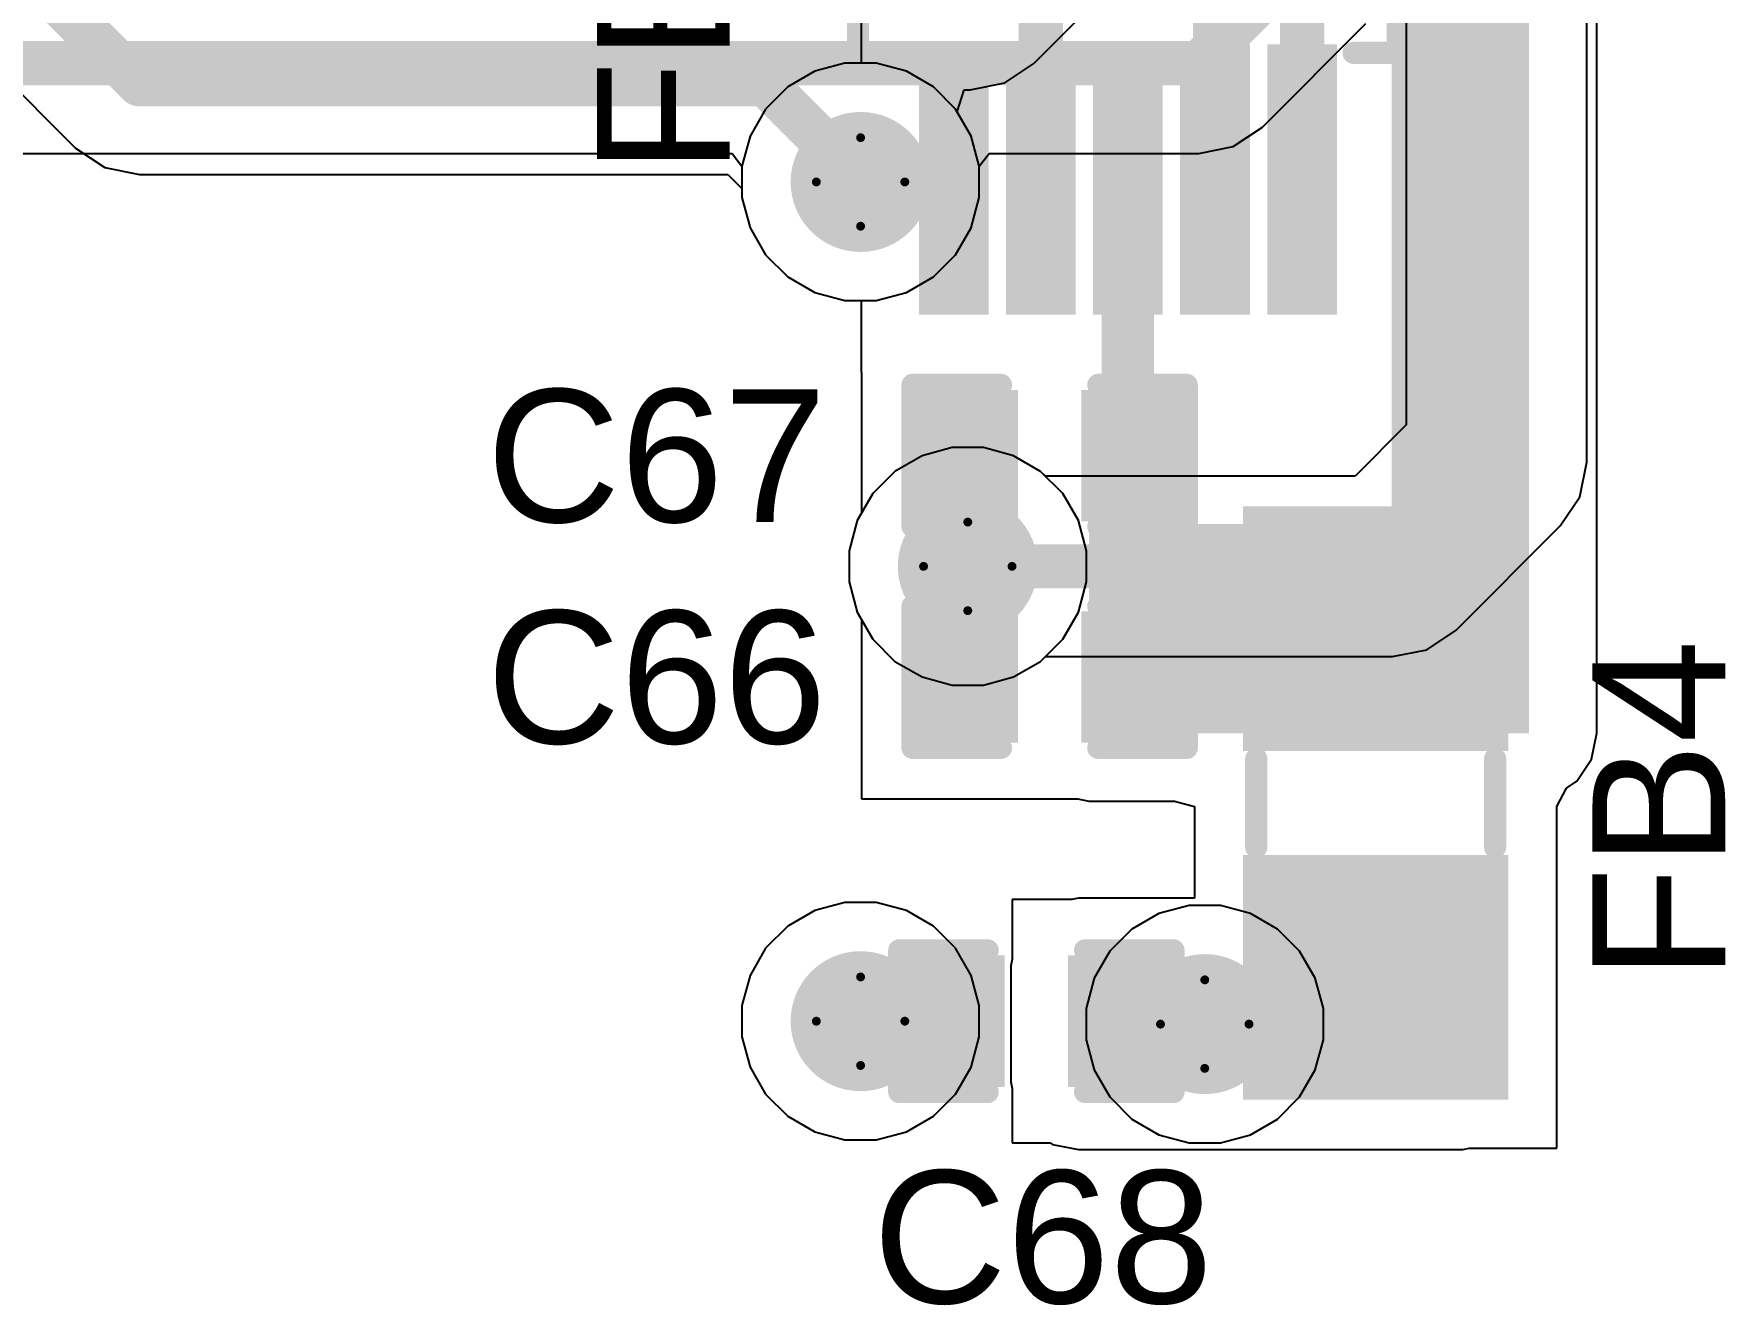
# Model space of a CAD drawing. Header units: inches. Extents: x -17.5 to 14.7, y -6.2 to 5.9.
# Drawn here: x 2.7127 to 3.095, y 0.3196 to 0.6067 of the extents above; entities that cross this region are included whole.
import ezdxf

# ---------------------------------------------------------------- set-up
doc = ezdxf.new("R2010")
doc.units = ezdxf.units.IN
doc.header["$MEASUREMENT"] = 0
for name, color, linetype in [('Bottom Layer', 5, 'Continuous'), ('Bottom Solder', 6, 'Continuous'), ('Drill Drawing', 1, 'Continuous'), ('Ground Layer', 76, 'Continuous'), ('Power Layer', 16, 'Continuous'), ('Top Layer', 1, 'Continuous'), ('Top Overlay', 2, 'Continuous'), ('Top Paste', 8, 'Continuous'), ('Top Solder', 216, 'Continuous'), ('Via Holes', 16, 'Continuous')]:
    doc.layers.add(name, color=color, linetype=linetype)
doc.styles.add('Arial', font='', dxfattribs={"height": 0.2})
doc.styles.get('Arial').set_extended_font_data('Arial')

# ---------------------------------------------------------------- blocks, each defined once
blk = doc.blocks.new('C___0402_64')
at = {"layer": 'Top Layer'}
for points in [[(-0.0275, -0.0125), (-0.0275, 0.0125), (-0.0095, 0.0125), (-0.0095, -0.0125)], [(0.0095, -0.0125), (0.0095, 0.0125), (0.0275, 0.0125), (0.0275, -0.0125)]]:
    blk.add_hatch(color=1, dxfattribs=at).paths.add_polyline_path(points)
at = {"layer": 'Top Paste'}
for points in [[(-0.0275, -0.0125), (-0.0275, 0.0125), (-0.0095, 0.0125), (-0.0095, -0.0125)], [(0.0095, -0.0125), (0.0095, 0.0125), (0.0275, 0.0125), (0.0275, -0.0125)]]:
    blk.add_hatch(color=8, dxfattribs=at).paths.add_polyline_path(points)
at = {"layer": 'Top Solder'}
for points in [[(-0.02986, -0.01486), (-0.02986, 0.01486), (-0.00714, 0.01486), (-0.00714, -0.01486)], [(0.00714, -0.01486), (0.00714, 0.01486), (0.02986, 0.01486), (0.02986, -0.01486)]]:
    blk.add_hatch(color=216, dxfattribs=at).paths.add_polyline_path(points)
at = {"layer": 'Top Overlay'}
for points in [[(-0.011, 0.016, 0.005, 0.005, 0), (-0.031, 0.016, 0.005, 0.005, 0)], [(-0.031, 0.016, 0.005, 0.005, 0), (-0.031, -0.016, 0.005, 0.005, 0)], [(0.031, 0.016, 0.005, 0.005, 0), (0.011, 0.016, 0.005, 0.005, 0)], [(0.031, 0.016, 0.005, 0.005, 0), (0.031, -0.016, 0.005, 0.005, 0)], [(-0.011, -0.016, 0.005, 0.005, 0), (-0.031, -0.016, 0.005, 0.005, 0)], [(0.031, -0.016, 0.005, 0.005, 0), (0.011, -0.016, 0.005, 0.005, 0)]]:
    blk.add_lwpolyline(points, format="xyseb", dxfattribs=at)
for points in [[(-0.03225, 0.016, 0.0025, 0.0025, 1), (-0.02975, 0.016, 0.0025, 0.0025, 1)], [(-0.03225, 0.016, 0.0025, 0.0025, 1), (-0.02975, 0.016, 0.0025, 0.0025, 1)], [(-0.01225, 0.016, 0.0025, 0.0025, 1), (-0.00975, 0.016, 0.0025, 0.0025, 1)], [(0.00975, 0.016, 0.0025, 0.0025, 1), (0.01225, 0.016, 0.0025, 0.0025, 1)], [(0.02975, 0.016, 0.0025, 0.0025, 1), (0.03225, 0.016, 0.0025, 0.0025, 1)], [(0.02975, 0.016, 0.0025, 0.0025, 1), (0.03225, 0.016, 0.0025, 0.0025, 1)], [(-0.03225, -0.016, 0.0025, 0.0025, 1), (-0.02975, -0.016, 0.0025, 0.0025, 1)], [(-0.03225, -0.016, 0.0025, 0.0025, 1), (-0.02975, -0.016, 0.0025, 0.0025, 1)], [(-0.01225, -0.016, 0.0025, 0.0025, 1), (-0.00975, -0.016, 0.0025, 0.0025, 1)], [(0.00975, -0.016, 0.0025, 0.0025, 1), (0.01225, -0.016, 0.0025, 0.0025, 1)], [(0.02975, -0.016, 0.0025, 0.0025, 1), (0.03225, -0.016, 0.0025, 0.0025, 1)], [(0.02975, -0.016, 0.0025, 0.0025, 1), (0.03225, -0.016, 0.0025, 0.0025, 1)]]:
    blk.add_lwpolyline(points, format="xyseb", close=True, dxfattribs=at)
blk = doc.blocks.new('C___0402_65')
at = {"layer": 'Top Layer'}
for points in [[(-0.0275, -0.0125), (-0.0275, 0.0125), (-0.0095, 0.0125), (-0.0095, -0.0125)], [(0.0095, -0.0125), (0.0095, 0.0125), (0.0275, 0.0125), (0.0275, -0.0125)]]:
    blk.add_hatch(color=1, dxfattribs=at).paths.add_polyline_path(points)
at = {"layer": 'Top Paste'}
for points in [[(-0.0275, -0.0125), (-0.0275, 0.0125), (-0.0095, 0.0125), (-0.0095, -0.0125)], [(0.0095, -0.0125), (0.0095, 0.0125), (0.0275, 0.0125), (0.0275, -0.0125)]]:
    blk.add_hatch(color=8, dxfattribs=at).paths.add_polyline_path(points)
at = {"layer": 'Top Solder'}
for points in [[(-0.02986, -0.01486), (-0.02986, 0.01486), (-0.00714, 0.01486), (-0.00714, -0.01486)], [(0.00714, -0.01486), (0.00714, 0.01486), (0.02986, 0.01486), (0.02986, -0.01486)]]:
    blk.add_hatch(color=216, dxfattribs=at).paths.add_polyline_path(points)
at = {"layer": 'Top Overlay'}
for points in [[(-0.011, 0.016, 0.005, 0.005, 0), (-0.031, 0.016, 0.005, 0.005, 0)], [(-0.031, 0.016, 0.005, 0.005, 0), (-0.031, -0.016, 0.005, 0.005, 0)], [(0.031, 0.016, 0.005, 0.005, 0), (0.011, 0.016, 0.005, 0.005, 0)], [(0.031, 0.016, 0.005, 0.005, 0), (0.031, -0.016, 0.005, 0.005, 0)], [(-0.011, -0.016, 0.005, 0.005, 0), (-0.031, -0.016, 0.005, 0.005, 0)], [(0.031, -0.016, 0.005, 0.005, 0), (0.011, -0.016, 0.005, 0.005, 0)]]:
    blk.add_lwpolyline(points, format="xyseb", dxfattribs=at)
for points in [[(-0.03225, 0.016, 0.0025, 0.0025, 1), (-0.02975, 0.016, 0.0025, 0.0025, 1)], [(-0.03225, 0.016, 0.0025, 0.0025, 1), (-0.02975, 0.016, 0.0025, 0.0025, 1)], [(-0.01225, 0.016, 0.0025, 0.0025, 1), (-0.00975, 0.016, 0.0025, 0.0025, 1)], [(0.00975, 0.016, 0.0025, 0.0025, 1), (0.01225, 0.016, 0.0025, 0.0025, 1)], [(0.02975, 0.016, 0.0025, 0.0025, 1), (0.03225, 0.016, 0.0025, 0.0025, 1)], [(0.02975, 0.016, 0.0025, 0.0025, 1), (0.03225, 0.016, 0.0025, 0.0025, 1)], [(-0.03225, -0.016, 0.0025, 0.0025, 1), (-0.02975, -0.016, 0.0025, 0.0025, 1)], [(-0.03225, -0.016, 0.0025, 0.0025, 1), (-0.02975, -0.016, 0.0025, 0.0025, 1)], [(-0.01225, -0.016, 0.0025, 0.0025, 1), (-0.00975, -0.016, 0.0025, 0.0025, 1)], [(0.00975, -0.016, 0.0025, 0.0025, 1), (0.01225, -0.016, 0.0025, 0.0025, 1)], [(0.02975, -0.016, 0.0025, 0.0025, 1), (0.03225, -0.016, 0.0025, 0.0025, 1)], [(0.02975, -0.016, 0.0025, 0.0025, 1), (0.03225, -0.016, 0.0025, 0.0025, 1)]]:
    blk.add_lwpolyline(points, format="xyseb", close=True, dxfattribs=at)
blk = doc.blocks.new('VSSOP_10_68')
at = {"layer": 'Top Layer'}
for points in [[(-0.11516, 0.04528), (-0.05807, 0.04528), (-0.05807, 0.03346), (-0.11516, 0.03346)], [(0.05807, 0.04528), (0.11516, 0.04528), (0.11516, 0.03346), (0.05807, 0.03346)], [(-0.11516, 0.02559), (-0.05807, 0.02559), (-0.05807, 0.01378), (-0.11516, 0.01378)], [(0.05807, 0.02559), (0.11516, 0.02559), (0.11516, 0.01378), (0.05807, 0.01378)], [(-0.11516, 0.00591), (-0.05807, 0.00591), (-0.05807, -0.00591), (-0.11516, -0.00591)], [(0.05807, 0.00591), (0.11516, 0.00591), (0.11516, -0.00591), (0.05807, -0.00591)], [(-0.11516, -0.01378), (-0.05807, -0.01378), (-0.05807, -0.02559), (-0.11516, -0.02559)], [(0.05807, -0.01378), (0.11516, -0.01378), (0.11516, -0.02559), (0.05807, -0.02559)], [(-0.11516, -0.03346), (-0.05807, -0.03346), (-0.05807, -0.04528), (-0.11516, -0.04528)], [(0.05807, -0.03346), (0.11516, -0.03346), (0.11516, -0.04528), (0.05807, -0.04528)]]:
    blk.add_hatch(color=1, dxfattribs=at).paths.add_polyline_path(points)
at = {"layer": 'Top Paste'}
for points in [[(-0.11516, 0.04528), (-0.05807, 0.04528), (-0.05807, 0.03346), (-0.11516, 0.03346)], [(0.05807, 0.04528), (0.11516, 0.04528), (0.11516, 0.03346), (0.05807, 0.03346)], [(-0.11516, 0.02559), (-0.05807, 0.02559), (-0.05807, 0.01378), (-0.11516, 0.01378)], [(0.05807, 0.02559), (0.11516, 0.02559), (0.11516, 0.01378), (0.05807, 0.01378)], [(-0.11516, 0.00591), (-0.05807, 0.00591), (-0.05807, -0.00591), (-0.11516, -0.00591)], [(0.05807, 0.00591), (0.11516, 0.00591), (0.11516, -0.00591), (0.05807, -0.00591)], [(-0.11516, -0.01378), (-0.05807, -0.01378), (-0.05807, -0.02559), (-0.11516, -0.02559)], [(0.05807, -0.01378), (0.11516, -0.01378), (0.11516, -0.02559), (0.05807, -0.02559)], [(-0.11516, -0.03346), (-0.05807, -0.03346), (-0.05807, -0.04528), (-0.11516, -0.04528)], [(0.05807, -0.03346), (0.11516, -0.03346), (0.11516, -0.04528), (0.05807, -0.04528)]]:
    blk.add_hatch(color=8, dxfattribs=at).paths.add_polyline_path(points)
at = {"layer": 'Top Solder'}
for points in [[(-0.11713, 0.04724), (-0.0561, 0.04724), (-0.0561, 0.0315), (-0.11713, 0.0315)], [(0.0561, 0.04724), (0.11713, 0.04724), (0.11713, 0.0315), (0.0561, 0.0315)], [(-0.11713, 0.02756), (-0.0561, 0.02756), (-0.0561, 0.01181), (-0.11713, 0.01181)], [(0.0561, 0.02756), (0.11713, 0.02756), (0.11713, 0.01181), (0.0561, 0.01181)], [(-0.11713, 0.00787), (-0.0561, 0.00787), (-0.0561, -0.00787), (-0.11713, -0.00787)], [(0.0561, 0.00787), (0.11713, 0.00787), (0.11713, -0.00787), (0.0561, -0.00787)], [(-0.11713, -0.01181), (-0.0561, -0.01181), (-0.0561, -0.02756), (-0.11713, -0.02756)], [(0.0561, -0.01181), (0.11713, -0.01181), (0.11713, -0.02756), (0.0561, -0.02756)], [(-0.11713, -0.0315), (-0.0561, -0.0315), (-0.0561, -0.04724), (-0.11713, -0.04724)], [(0.0561, -0.0315), (0.11713, -0.0315), (0.11713, -0.04724), (0.0561, -0.04724)]]:
    blk.add_hatch(color=216, dxfattribs=at).paths.add_polyline_path(points)
at = {"layer": 'Top Overlay'}
for points in [[(-0.058, 0.051, 0.005, 0.005, 0), (-0.058, 0.061, 0.005, 0.005, 0)], [(0.058, 0.061, 0.005, 0.005, 0), (-0.058, 0.061, 0.005, 0.005, 0)], [(0.058, 0.051, 0.005, 0.005, 0), (0.058, 0.061, 0.005, 0.005, 0)], [(-0.125, 0.035, 0.005, 0.005, 0), (-0.125, 0.045, 0.005, 0.005, 0)], [(-0.12, 0.04, 0.005, 0.005, 0), (-0.125, 0.045, 0.005, 0.005, 0)], [(-0.125, 0.035, 0.005, 0.005, 0), (-0.12, 0.04, 0.005, 0.005, 0)], [(-0.058, -0.061, 0.005, 0.005, 0), (-0.058, -0.051, 0.005, 0.005, 0)], [(0.058, -0.061, 0.005, 0.005, 0), (0.058, -0.051, 0.005, 0.005, 0)], [(0.058, -0.061, 0.005, 0.005, 0), (-0.058, -0.061, 0.005, 0.005, 0)]]:
    blk.add_lwpolyline(points, format="xyseb", dxfattribs=at)
for points in [[(-0.05925, 0.061, 0.0025, 0.0025, 1), (-0.05675, 0.061, 0.0025, 0.0025, 1)], [(-0.05925, 0.061, 0.0025, 0.0025, 1), (-0.05675, 0.061, 0.0025, 0.0025, 1)], [(0.05675, 0.061, 0.0025, 0.0025, 1), (0.05925, 0.061, 0.0025, 0.0025, 1)], [(0.05675, 0.061, 0.0025, 0.0025, 1), (0.05925, 0.061, 0.0025, 0.0025, 1)], [(-0.05925, 0.051, 0.0025, 0.0025, 1), (-0.05675, 0.051, 0.0025, 0.0025, 1)], [(0.05675, 0.051, 0.0025, 0.0025, 1), (0.05925, 0.051, 0.0025, 0.0025, 1)], [(-0.12625, 0.045, 0.0025, 0.0025, 1), (-0.12375, 0.045, 0.0025, 0.0025, 1)], [(-0.12625, 0.045, 0.0025, 0.0025, 1), (-0.12375, 0.045, 0.0025, 0.0025, 1)], [(-0.12125, 0.04, 0.0025, 0.0025, 1), (-0.11875, 0.04, 0.0025, 0.0025, 1)], [(-0.12125, 0.04, 0.0025, 0.0025, 1), (-0.11875, 0.04, 0.0025, 0.0025, 1)], [(-0.12625, 0.035, 0.0025, 0.0025, 1), (-0.12375, 0.035, 0.0025, 0.0025, 1)], [(-0.12625, 0.035, 0.0025, 0.0025, 1), (-0.12375, 0.035, 0.0025, 0.0025, 1)], [(-0.05925, -0.051, 0.0025, 0.0025, 1), (-0.05675, -0.051, 0.0025, 0.0025, 1)], [(0.05675, -0.051, 0.0025, 0.0025, 1), (0.05925, -0.051, 0.0025, 0.0025, 1)], [(-0.05925, -0.061, 0.0025, 0.0025, 1), (-0.05675, -0.061, 0.0025, 0.0025, 1)], [(-0.05925, -0.061, 0.0025, 0.0025, 1), (-0.05675, -0.061, 0.0025, 0.0025, 1)], [(0.05675, -0.061, 0.0025, 0.0025, 1), (0.05925, -0.061, 0.0025, 0.0025, 1)], [(0.05675, -0.061, 0.0025, 0.0025, 1), (0.05925, -0.061, 0.0025, 0.0025, 1)]]:
    blk.add_lwpolyline(points, format="xyseb", close=True, dxfattribs=at)
blk = doc.blocks.new('I___0805_146')
at = {"layer": 'Top Layer'}
for points in [[(-0.06299, 0.02598), (-0.01575, 0.02598), (-0.01575, -0.02598), (-0.06299, -0.02598)], [(0.01575, 0.02598), (0.06299, 0.02598), (0.06299, -0.02598), (0.01575, -0.02598)]]:
    blk.add_hatch(color=1, dxfattribs=at).paths.add_polyline_path(points)
at = {"layer": 'Top Paste'}
for points in [[(-0.06299, 0.02598), (-0.01575, 0.02598), (-0.01575, -0.02598), (-0.06299, -0.02598)], [(0.01575, 0.02598), (0.06299, 0.02598), (0.06299, -0.02598), (0.01575, -0.02598)]]:
    blk.add_hatch(color=8, dxfattribs=at).paths.add_polyline_path(points)
at = {"layer": 'Top Solder'}
for points in [[(-0.06699, 0.02998), (-0.01175, 0.02998), (-0.01175, -0.02998), (-0.06699, -0.02998)], [(0.01175, 0.02998), (0.06699, 0.02998), (0.06699, -0.02998), (0.01175, -0.02998)]]:
    blk.add_hatch(color=216, dxfattribs=at).paths.add_polyline_path(points)
at = {"layer": 'Top Overlay'}
for points in [[(0.01, 0.027, 0.005, 0.005, 0), (-0.01, 0.027, 0.005, 0.005, 0)], [(0.01, -0.027, 0.005, 0.005, 0), (-0.01, -0.027, 0.005, 0.005, 0)]]:
    blk.add_lwpolyline(points, format="xyseb", dxfattribs=at)
for points in [[(-0.01125, 0.027, 0.0025, 0.0025, 1), (-0.00875, 0.027, 0.0025, 0.0025, 1)], [(0.00875, 0.027, 0.0025, 0.0025, 1), (0.01125, 0.027, 0.0025, 0.0025, 1)], [(-0.01125, -0.027, 0.0025, 0.0025, 1), (-0.00875, -0.027, 0.0025, 0.0025, 1)], [(0.00875, -0.027, 0.0025, 0.0025, 1), (0.01125, -0.027, 0.0025, 0.0025, 1)]]:
    blk.add_lwpolyline(points, format="xyseb", close=True, dxfattribs=at)
blk = doc.blocks.new('C___0402_165')
at = {"layer": 'Top Layer'}
for points in [[(-0.0275, -0.0125), (-0.0275, 0.0125), (-0.0095, 0.0125), (-0.0095, -0.0125)], [(0.0095, -0.0125), (0.0095, 0.0125), (0.0275, 0.0125), (0.0275, -0.0125)]]:
    blk.add_hatch(color=1, dxfattribs=at).paths.add_polyline_path(points)
at = {"layer": 'Top Paste'}
for points in [[(-0.0275, -0.0125), (-0.0275, 0.0125), (-0.0095, 0.0125), (-0.0095, -0.0125)], [(0.0095, -0.0125), (0.0095, 0.0125), (0.0275, 0.0125), (0.0275, -0.0125)]]:
    blk.add_hatch(color=8, dxfattribs=at).paths.add_polyline_path(points)
at = {"layer": 'Top Solder'}
for points in [[(-0.02986, -0.01486), (-0.02986, 0.01486), (-0.00714, 0.01486), (-0.00714, -0.01486)], [(0.00714, -0.01486), (0.00714, 0.01486), (0.02986, 0.01486), (0.02986, -0.01486)]]:
    blk.add_hatch(color=216, dxfattribs=at).paths.add_polyline_path(points)
at = {"layer": 'Top Overlay'}
for points in [[(-0.031, 0.016, 0.005, 0.005, 0), (-0.031, -0.016, 0.005, 0.005, 0)], [(-0.011, 0.016, 0.005, 0.005, 0), (-0.031, 0.016, 0.005, 0.005, 0)], [(0.031, 0.016, 0.005, 0.005, 0), (0.011, 0.016, 0.005, 0.005, 0)], [(0.031, 0.016, 0.005, 0.005, 0), (0.031, -0.016, 0.005, 0.005, 0)], [(-0.011, -0.016, 0.005, 0.005, 0), (-0.031, -0.016, 0.005, 0.005, 0)], [(0.031, -0.016, 0.005, 0.005, 0), (0.011, -0.016, 0.005, 0.005, 0)]]:
    blk.add_lwpolyline(points, format="xyseb", dxfattribs=at)
for points in [[(-0.03225, 0.016, 0.0025, 0.0025, 1), (-0.02975, 0.016, 0.0025, 0.0025, 1)], [(-0.03225, 0.016, 0.0025, 0.0025, 1), (-0.02975, 0.016, 0.0025, 0.0025, 1)], [(-0.01225, 0.016, 0.0025, 0.0025, 1), (-0.00975, 0.016, 0.0025, 0.0025, 1)], [(0.00975, 0.016, 0.0025, 0.0025, 1), (0.01225, 0.016, 0.0025, 0.0025, 1)], [(0.02975, 0.016, 0.0025, 0.0025, 1), (0.03225, 0.016, 0.0025, 0.0025, 1)], [(0.02975, 0.016, 0.0025, 0.0025, 1), (0.03225, 0.016, 0.0025, 0.0025, 1)], [(-0.03225, -0.016, 0.0025, 0.0025, 1), (-0.02975, -0.016, 0.0025, 0.0025, 1)], [(-0.03225, -0.016, 0.0025, 0.0025, 1), (-0.02975, -0.016, 0.0025, 0.0025, 1)], [(-0.01225, -0.016, 0.0025, 0.0025, 1), (-0.00975, -0.016, 0.0025, 0.0025, 1)], [(0.00975, -0.016, 0.0025, 0.0025, 1), (0.01225, -0.016, 0.0025, 0.0025, 1)], [(0.02975, -0.016, 0.0025, 0.0025, 1), (0.03225, -0.016, 0.0025, 0.0025, 1)], [(0.02975, -0.016, 0.0025, 0.0025, 1), (0.03225, -0.016, 0.0025, 0.0025, 1)]]:
    blk.add_lwpolyline(points, format="xyseb", close=True, dxfattribs=at)

msp = doc.modelspace()

# ---------------------------------------------------------------- hatches: boundary and pattern name
at = {"layer": 'Bottom Layer'}
h = msp.add_hatch(color=5, dxfattribs=at)
edge = h.paths.add_edge_path()
edge.add_arc((2.89958, 0.57329), 0.01181, 0, 360)
h = msp.add_hatch(color=5, dxfattribs=at)
edge = h.paths.add_edge_path()
edge.add_arc((2.92381, 0.48646), 0.01181, 0, 360)
h = msp.add_hatch(color=5, dxfattribs=at)
edge = h.paths.add_edge_path()
edge.add_arc((2.89958, 0.38372), 0.01181, 0, 360)
h = msp.add_hatch(color=5, dxfattribs=at)
edge = h.paths.add_edge_path()
edge.add_arc((2.97737, 0.38306), 0.01181, 0, 360)
at = {"layer": 'Bottom Solder'}
h = msp.add_hatch(color=6, dxfattribs=at)
edge = h.paths.add_edge_path()
edge.add_arc((2.89958, 0.57329), 0.01581, 0, 360)
h = msp.add_hatch(color=6, dxfattribs=at)
edge = h.paths.add_edge_path()
edge.add_arc((2.92381, 0.48646), 0.01581, 0, 360)
h = msp.add_hatch(color=6, dxfattribs=at)
edge = h.paths.add_edge_path()
edge.add_arc((2.89958, 0.38372), 0.01581, 0, 360)
h = msp.add_hatch(color=6, dxfattribs=at)
edge = h.paths.add_edge_path()
edge.add_arc((2.97737, 0.38306), 0.01581, 0, 360)
at = {"layer": 'Ground Layer'}
h = msp.add_hatch(color=76, dxfattribs=at)
edge = h.paths.add_edge_path()
edge.add_arc((2.89958, 0.57329), 0.01181, 0, 360)
h = msp.add_hatch(color=76, dxfattribs=at)
edge = h.paths.add_edge_path()
edge.add_arc((2.92381, 0.48646), 0.01181, 0, 360)
h = msp.add_hatch(color=76, dxfattribs=at)
edge = h.paths.add_edge_path()
edge.add_arc((2.89958, 0.38372), 0.01181, 0, 360)
h = msp.add_hatch(color=76, dxfattribs=at)
edge = h.paths.add_edge_path()
edge.add_arc((2.97737, 0.38306), 0.01181, 0, 360)
at = {"layer": 'Power Layer'}
h = msp.add_hatch(color=16, dxfattribs=at)
edge = h.paths.add_edge_path()
edge.add_arc((2.89958, 0.57329), 0.01181, 0, 360)
h = msp.add_hatch(color=16, dxfattribs=at)
edge = h.paths.add_edge_path()
edge.add_arc((2.92381, 0.48646), 0.01181, 0, 360)
h = msp.add_hatch(color=16, dxfattribs=at)
edge = h.paths.add_edge_path()
edge.add_arc((2.89958, 0.38372), 0.01181, 0, 360)
h = msp.add_hatch(color=16, dxfattribs=at)
edge = h.paths.add_edge_path()
edge.add_arc((2.97737, 0.38306), 0.01181, 0, 360)
at = {"layer": 'Top Layer'}
for points in [[(3.01964, 0.44875), (3.05069, 0.44875), (3.05069, 0.82296), (3.01964, 0.82296)], [(2.95409, 0.51146), (2.96591, 0.51146), (2.96591, 0.57384), (2.95409, 0.57384)], [(2.95119, 0.44896), (2.96918, 0.44896), (2.96918, 0.52396), (2.95119, 0.52396)], [(2.95119, 0.44875), (3.03667, 0.44875), (3.03667, 0.49599), (2.95119, 0.49599)], [(2.92981, 0.37192), (2.92981, 0.39552), (2.89958, 0.39552), (2.89958, 0.37192)], [(2.94881, 0.37001), (3.03567, 0.37001), (3.03567, 0.39622), (2.94881, 0.39622)]]:
    msp.add_hatch(color=1, dxfattribs=at).paths.add_polyline_path(points)
h = msp.add_hatch(color=1, dxfattribs=at)
edge = h.paths.add_edge_path()
edge.add_arc((2.89958, 0.57329), 0.01181, 0, 360)
h = msp.add_hatch(color=1, dxfattribs=at)
edge = h.paths.add_edge_path()
edge.add_arc((2.92381, 0.48646), 0.01181, 0, 360)
h = msp.add_hatch(color=1, dxfattribs=at)
edge = h.paths.add_edge_path()
edge.add_arc((2.89958, 0.38372), 0.01181, 0, 360)
h = msp.add_hatch(color=1, dxfattribs=at)
edge = h.paths.add_edge_path()
edge.add_arc((2.97737, 0.38306), 0.01181, 0, 360)
at = {"layer": 'Top Solder'}
h = msp.add_hatch(color=216, dxfattribs=at)
edge = h.paths.add_edge_path()
edge.add_arc((2.89958, 0.57329), 0.01581, 0, 360)
h = msp.add_hatch(color=216, dxfattribs=at)
edge = h.paths.add_edge_path()
edge.add_arc((2.92381, 0.48646), 0.01581, 0, 360)
h = msp.add_hatch(color=216, dxfattribs=at)
edge = h.paths.add_edge_path()
edge.add_arc((2.89958, 0.38372), 0.01581, 0, 360)
h = msp.add_hatch(color=216, dxfattribs=at)
edge = h.paths.add_edge_path()
edge.add_arc((2.97737, 0.38306), 0.01581, 0, 360)
at = {"layer": 'Via Holes'}
h = msp.add_hatch(color=7, dxfattribs=at)
edge = h.paths.add_edge_path()
edge.add_arc((2.89958, 0.57329), 0.00591, 0, 360)
h = msp.add_hatch(color=7, dxfattribs=at)
edge = h.paths.add_edge_path()
edge.add_arc((2.92381, 0.48646), 0.00591, 0, 360)
h = msp.add_hatch(color=7, dxfattribs=at)
edge = h.paths.add_edge_path()
edge.add_arc((2.89958, 0.38372), 0.00591, 0, 360)
h = msp.add_hatch(color=7, dxfattribs=at)
edge = h.paths.add_edge_path()
edge.add_arc((2.97737, 0.38306), 0.00591, 0, 360)

# ---------------------------------------------------------------- linework, layer by layer
at = {"layer": 'Bottom Layer'}
for p, q in [((3.06371, 0.51), (3.06371, 0.756)), ((3.02292, 0.62557), (3.02292, 0.51845)), ((2.68701, 0.61608), (2.72215, 0.58094)), ((2.93877, 0.60007), (2.95473, 0.61603)), ((2.93215, 0.59565), (2.93877, 0.60007)), ((2.92141, 0.5891), (2.92297, 0.5941)), ((2.92297, 0.5941), (2.92435, 0.5941)), ((2.92435, 0.5941), (2.93215, 0.59565)), ((2.92456, 0.58364), (2.92141, 0.5891)), ((2.92639, 0.57682), (2.92456, 0.58364)), ((2.72215, 0.58094), (2.72876, 0.57652)), ((2.72876, 0.57652), (2.73657, 0.57497)), ((2.73657, 0.57497), (2.86961, 0.57497)), ((2.86961, 0.57497), (2.87277, 0.57182)), ((2.92639, 0.56976), (2.92639, 0.57682)), ((2.87277, 0.57182), (2.87277, 0.56976)), ((2.87277, 0.56976), (2.87459, 0.56294)), ((2.92456, 0.56294), (2.92639, 0.56976)), ((2.87459, 0.56294), (2.87812, 0.55683)), ((2.92103, 0.55683), (2.92456, 0.56294)), ((2.87812, 0.55683), (2.88312, 0.55184)), ((2.91604, 0.55184), (2.92103, 0.55683)), ((2.88312, 0.55184), (2.88923, 0.54831)), ((2.90993, 0.54831), (2.91604, 0.55184)), ((2.88923, 0.54831), (2.89605, 0.54648)), ((2.90311, 0.54648), (2.90993, 0.54831)), ((2.89605, 0.54648), (2.90311, 0.54648)), ((3.02292, 0.51845), (3.01133, 0.50685)), ((2.92029, 0.51327), (2.91347, 0.51144)), ((2.92734, 0.51327), (2.92029, 0.51327)), ((2.93416, 0.51144), (2.92734, 0.51327)), ((2.91347, 0.51144), (2.90735, 0.50791)), ((2.94028, 0.50791), (2.93416, 0.51144)), ((3.06215, 0.5022), (3.06371, 0.51)), ((2.90735, 0.50791), (2.90236, 0.50292)), ((2.94134, 0.50685), (2.94028, 0.50791)), ((3.01133, 0.50685), (2.94134, 0.50685)), ((2.90236, 0.50292), (2.89883, 0.49681)), ((3.05773, 0.49558), (3.06215, 0.5022)), ((2.89883, 0.49681), (2.897, 0.48999)), ((3.03419, 0.47204), (3.05773, 0.49558)), ((2.897, 0.48999), (2.897, 0.48293)), ((2.897, 0.48293), (2.89883, 0.47611)), ((2.89883, 0.47611), (2.90236, 0.47)), ((3.02758, 0.46762), (3.03419, 0.47204)), ((2.90236, 0.47), (2.90735, 0.465)), ((3.01977, 0.46607), (3.02758, 0.46762)), ((2.90735, 0.465), (2.91347, 0.46147)), ((2.93416, 0.46147), (2.94028, 0.465)), ((2.94028, 0.465), (2.94134, 0.46607)), ((2.94134, 0.46607), (3.01977, 0.46607)), ((2.91347, 0.46147), (2.92029, 0.45965)), ((2.92029, 0.45965), (2.92734, 0.45965)), ((2.92734, 0.45965), (2.93416, 0.46147)), ((2.97384, 0.40987), (2.96702, 0.40805)), ((2.9809, 0.40987), (2.97384, 0.40987)), ((2.98771, 0.40805), (2.9809, 0.40987)), ((2.96702, 0.40805), (2.9609, 0.40452)), ((2.99383, 0.40452), (2.98771, 0.40805)), ((2.9609, 0.40452), (2.95591, 0.39952)), ((2.99882, 0.39952), (2.99383, 0.40452)), ((2.95591, 0.39952), (2.95238, 0.39341)), ((3.00235, 0.39341), (2.99882, 0.39952)), ((2.95238, 0.39341), (2.95056, 0.38659)), ((3.00418, 0.38659), (3.00235, 0.39341)), ((2.95056, 0.38659), (2.95056, 0.37953)), ((3.00418, 0.37953), (3.00418, 0.38659)), ((2.95056, 0.37953), (2.95238, 0.37271)), ((3.00235, 0.37271), (3.00418, 0.37953)), ((2.95238, 0.37271), (2.95591, 0.3666)), ((2.99882, 0.3666), (3.00235, 0.37271)), ((2.95591, 0.3666), (2.9609, 0.36161)), ((2.99383, 0.36161), (2.99882, 0.3666)), ((2.9609, 0.36161), (2.96702, 0.35808)), ((2.98771, 0.35808), (2.99383, 0.36161)), ((2.96702, 0.35808), (2.97384, 0.35625)), ((2.97384, 0.35625), (2.9809, 0.35625)), ((2.9809, 0.35625), (2.98771, 0.35808))]:
    msp.add_line(p, q, dxfattribs=at)
for points in [[(3.04331, 0.51, 0.01, 0.01, 0), (3.04331, 0.756, 0.01, 0.01, 0)], [(2.68271, 0.64921, 0.01, 0.01, 0), (2.73657, 0.59536, 0.01, 0.01, 0)], [(2.73657, 0.59536, 0.01, 0.01, 0), (2.87806, 0.59536, 0.01, 0.01, 0)], [(2.87806, 0.59536, 0.01, 0.01, 0), (2.89958, 0.57384, 0.01, 0.01, 0)], [(2.89958, 0.57329, 0.01, 0.01, 0), (2.89958, 0.57384, 0.01, 0.01, 0)], [(3.01977, 0.48646, 0.01, 0.01, 0), (3.04331, 0.51, 0.01, 0.01, 0)], [(2.92381, 0.48646, 0.01, 0.01, 0), (3.01977, 0.48646, 0.01, 0.01, 0)]]:
    msp.add_lwpolyline(points, format="xyseb", dxfattribs=at)
for points in [[(2.73407, 0.59536, 0.005, 0.005, 1), (2.73907, 0.59536, 0.005, 0.005, 1)], [(2.73407, 0.59536, 0.005, 0.005, 1), (2.73907, 0.59536, 0.005, 0.005, 1)], [(2.87556, 0.59536, 0.005, 0.005, 1), (2.88056, 0.59536, 0.005, 0.005, 1)], [(2.87556, 0.59536, 0.005, 0.005, 1), (2.88056, 0.59536, 0.005, 0.005, 1)], [(2.89708, 0.57384, 0.005, 0.005, 1), (2.90208, 0.57384, 0.005, 0.005, 1)], [(2.89708, 0.57384, 0.005, 0.005, 1), (2.90208, 0.57384, 0.005, 0.005, 1)], [(2.89708, 0.57329, 0.005, 0.005, 1), (2.90208, 0.57329, 0.005, 0.005, 1)], [(3.04081, 0.51, 0.005, 0.005, 1), (3.04581, 0.51, 0.005, 0.005, 1)], [(3.04081, 0.51, 0.005, 0.005, 1), (3.04581, 0.51, 0.005, 0.005, 1)], [(2.92131, 0.48646, 0.005, 0.005, 1), (2.92631, 0.48646, 0.005, 0.005, 1)], [(3.01727, 0.48646, 0.005, 0.005, 1), (3.02227, 0.48646, 0.005, 0.005, 1)], [(3.01727, 0.48646, 0.005, 0.005, 1), (3.02227, 0.48646, 0.005, 0.005, 1)]]:
    msp.add_lwpolyline(points, format="xyseb", close=True, dxfattribs=at)
at = {"layer": 'Drill Drawing'}
for points in [[(2.88958, 0.57329, 0.002, 0.002, 0), (2.89958, 0.58329, 0.002, 0.002, 0)], [(2.89958, 0.58329, 0.002, 0.002, 0), (2.90958, 0.57329, 0.002, 0.002, 0)], [(2.88958, 0.57329, 0.002, 0.002, 0), (2.89958, 0.56329, 0.002, 0.002, 0)], [(2.89958, 0.56329, 0.002, 0.002, 0), (2.90958, 0.57329, 0.002, 0.002, 0)], [(2.91381, 0.48646, 0.002, 0.002, 0), (2.92381, 0.49646, 0.002, 0.002, 0)], [(2.92381, 0.49646, 0.002, 0.002, 0), (2.93381, 0.48646, 0.002, 0.002, 0)], [(2.91381, 0.48646, 0.002, 0.002, 0), (2.92381, 0.47646, 0.002, 0.002, 0)], [(2.92381, 0.47646, 0.002, 0.002, 0), (2.93381, 0.48646, 0.002, 0.002, 0)], [(2.88958, 0.38372, 0.002, 0.002, 0), (2.89958, 0.39372, 0.002, 0.002, 0)], [(2.89958, 0.39372, 0.002, 0.002, 0), (2.90958, 0.38372, 0.002, 0.002, 0)], [(2.96737, 0.38306, 0.002, 0.002, 0), (2.97737, 0.39306, 0.002, 0.002, 0)], [(2.97737, 0.39306, 0.002, 0.002, 0), (2.98737, 0.38306, 0.002, 0.002, 0)], [(2.88958, 0.38372, 0.002, 0.002, 0), (2.89958, 0.37372, 0.002, 0.002, 0)], [(2.89958, 0.37372, 0.002, 0.002, 0), (2.90958, 0.38372, 0.002, 0.002, 0)], [(2.96737, 0.38306, 0.002, 0.002, 0), (2.97737, 0.37306, 0.002, 0.002, 0)], [(2.97737, 0.37306, 0.002, 0.002, 0), (2.98737, 0.38306, 0.002, 0.002, 0)]]:
    msp.add_lwpolyline(points, format="xyseb", dxfattribs=at)
for points in [[(2.89908, 0.58329, 0.001, 0.001, 1), (2.90008, 0.58329, 0.001, 0.001, 1)], [(2.89908, 0.58329, 0.001, 0.001, 1), (2.90008, 0.58329, 0.001, 0.001, 1)], [(2.88908, 0.57329, 0.001, 0.001, 1), (2.89008, 0.57329, 0.001, 0.001, 1)], [(2.88908, 0.57329, 0.001, 0.001, 1), (2.89008, 0.57329, 0.001, 0.001, 1)], [(2.90908, 0.57329, 0.001, 0.001, 1), (2.91008, 0.57329, 0.001, 0.001, 1)], [(2.90908, 0.57329, 0.001, 0.001, 1), (2.91008, 0.57329, 0.001, 0.001, 1)], [(2.89908, 0.56329, 0.001, 0.001, 1), (2.90008, 0.56329, 0.001, 0.001, 1)], [(2.89908, 0.56329, 0.001, 0.001, 1), (2.90008, 0.56329, 0.001, 0.001, 1)], [(2.92331, 0.49646, 0.001, 0.001, 1), (2.92431, 0.49646, 0.001, 0.001, 1)], [(2.92331, 0.49646, 0.001, 0.001, 1), (2.92431, 0.49646, 0.001, 0.001, 1)], [(2.91331, 0.48646, 0.001, 0.001, 1), (2.91431, 0.48646, 0.001, 0.001, 1)], [(2.91331, 0.48646, 0.001, 0.001, 1), (2.91431, 0.48646, 0.001, 0.001, 1)], [(2.93331, 0.48646, 0.001, 0.001, 1), (2.93431, 0.48646, 0.001, 0.001, 1)], [(2.93331, 0.48646, 0.001, 0.001, 1), (2.93431, 0.48646, 0.001, 0.001, 1)], [(2.92331, 0.47646, 0.001, 0.001, 1), (2.92431, 0.47646, 0.001, 0.001, 1)], [(2.92331, 0.47646, 0.001, 0.001, 1), (2.92431, 0.47646, 0.001, 0.001, 1)], [(2.89908, 0.39372, 0.001, 0.001, 1), (2.90008, 0.39372, 0.001, 0.001, 1)], [(2.89908, 0.39372, 0.001, 0.001, 1), (2.90008, 0.39372, 0.001, 0.001, 1)], [(2.97687, 0.39306, 0.001, 0.001, 1), (2.97787, 0.39306, 0.001, 0.001, 1)], [(2.97687, 0.39306, 0.001, 0.001, 1), (2.97787, 0.39306, 0.001, 0.001, 1)], [(2.88908, 0.38372, 0.001, 0.001, 1), (2.89008, 0.38372, 0.001, 0.001, 1)], [(2.88908, 0.38372, 0.001, 0.001, 1), (2.89008, 0.38372, 0.001, 0.001, 1)], [(2.90908, 0.38372, 0.001, 0.001, 1), (2.91008, 0.38372, 0.001, 0.001, 1)], [(2.90908, 0.38372, 0.001, 0.001, 1), (2.91008, 0.38372, 0.001, 0.001, 1)], [(2.96687, 0.38306, 0.001, 0.001, 1), (2.96787, 0.38306, 0.001, 0.001, 1)], [(2.96687, 0.38306, 0.001, 0.001, 1), (2.96787, 0.38306, 0.001, 0.001, 1)], [(2.98687, 0.38306, 0.001, 0.001, 1), (2.98787, 0.38306, 0.001, 0.001, 1)], [(2.98687, 0.38306, 0.001, 0.001, 1), (2.98787, 0.38306, 0.001, 0.001, 1)], [(2.89908, 0.37372, 0.001, 0.001, 1), (2.90008, 0.37372, 0.001, 0.001, 1)], [(2.89908, 0.37372, 0.001, 0.001, 1), (2.90008, 0.37372, 0.001, 0.001, 1)], [(2.97687, 0.37306, 0.001, 0.001, 1), (2.97787, 0.37306, 0.001, 0.001, 1)], [(2.97687, 0.37306, 0.001, 0.001, 1), (2.97787, 0.37306, 0.001, 0.001, 1)]]:
    msp.add_lwpolyline(points, format="xyseb", close=True, dxfattribs=at)
at = {"layer": 'Ground Layer'}
for p, q in [((2.99043, 0.58569), (3.01379, 0.60905)), ((2.98381, 0.58127), (2.99043, 0.58569)), ((2.97601, 0.57971), (2.98381, 0.58127)), ((2.66559, 0.57971), (2.87055, 0.57971)), ((2.87055, 0.57971), (2.87277, 0.57682)), ((2.92639, 0.57682), (2.92861, 0.57971)), ((2.92861, 0.57971), (2.97601, 0.57971)), ((2.87277, 0.57682), (2.87277, 0.56976)), ((2.92639, 0.56976), (2.92639, 0.57682)), ((2.87277, 0.56976), (2.87459, 0.56294)), ((2.92456, 0.56294), (2.92639, 0.56976)), ((2.87459, 0.56294), (2.87812, 0.55683)), ((2.92103, 0.55683), (2.92456, 0.56294)), ((2.87812, 0.55683), (2.88312, 0.55184)), ((2.91604, 0.55184), (2.92103, 0.55683)), ((2.88312, 0.55184), (2.88923, 0.54831)), ((2.90993, 0.54831), (2.91604, 0.55184)), ((2.88923, 0.54831), (2.89605, 0.54648)), ((2.90311, 0.54648), (2.90993, 0.54831)), ((2.89605, 0.54648), (2.90311, 0.54648)), ((2.92029, 0.51327), (2.91347, 0.51144)), ((2.92734, 0.51327), (2.92029, 0.51327)), ((2.93416, 0.51144), (2.92734, 0.51327)), ((2.91347, 0.51144), (2.90735, 0.50791)), ((2.94028, 0.50791), (2.93416, 0.51144)), ((2.90735, 0.50791), (2.90236, 0.50292)), ((2.94527, 0.50292), (2.94028, 0.50791)), ((2.90236, 0.50292), (2.89883, 0.49681)), ((2.9488, 0.49681), (2.94527, 0.50292)), ((2.89883, 0.49681), (2.897, 0.48999)), ((2.95063, 0.48999), (2.9488, 0.49681)), ((2.897, 0.48999), (2.897, 0.48293)), ((2.95063, 0.48293), (2.95063, 0.48999)), ((2.897, 0.48293), (2.89883, 0.47611)), ((2.9488, 0.47611), (2.95063, 0.48293)), ((2.89883, 0.47611), (2.90236, 0.47)), ((2.94527, 0.47), (2.9488, 0.47611)), ((2.90236, 0.47), (2.90735, 0.465)), ((2.94028, 0.465), (2.94527, 0.47)), ((2.90735, 0.465), (2.91347, 0.46147)), ((2.93416, 0.46147), (2.94028, 0.465)), ((2.91347, 0.46147), (2.92029, 0.45965)), ((2.92029, 0.45965), (2.92734, 0.45965)), ((2.92734, 0.45965), (2.93416, 0.46147)), ((2.97384, 0.40987), (2.96702, 0.40805)), ((2.9809, 0.40987), (2.97384, 0.40987)), ((2.98771, 0.40805), (2.9809, 0.40987)), ((2.96702, 0.40805), (2.9609, 0.40452)), ((2.99383, 0.40452), (2.98771, 0.40805)), ((2.9609, 0.40452), (2.95591, 0.39952)), ((2.99882, 0.39952), (2.99383, 0.40452)), ((2.95591, 0.39952), (2.95238, 0.39341)), ((3.00235, 0.39341), (2.99882, 0.39952)), ((2.95238, 0.39341), (2.95056, 0.38659)), ((3.00418, 0.38659), (3.00235, 0.39341)), ((2.95056, 0.38659), (2.95056, 0.37953)), ((3.00418, 0.37953), (3.00418, 0.38659)), ((2.95056, 0.37953), (2.95238, 0.37271)), ((3.00235, 0.37271), (3.00418, 0.37953)), ((2.95238, 0.37271), (2.95591, 0.3666)), ((2.99882, 0.3666), (3.00235, 0.37271)), ((2.95591, 0.3666), (2.9609, 0.36161)), ((2.99383, 0.36161), (2.99882, 0.3666)), ((2.9609, 0.36161), (2.96702, 0.35808)), ((2.98771, 0.35808), (2.99383, 0.36161)), ((2.96702, 0.35808), (2.97384, 0.35625)), ((2.97384, 0.35625), (2.9809, 0.35625)), ((2.9809, 0.35625), (2.98771, 0.35808))]:
    msp.add_line(p, q, dxfattribs=at)
for points in [[(2.97601, 0.6001, 0.01, 0.01, 0), (2.99937, 0.62347, 0.01, 0.01, 0)], [(2.66559, 0.6001, 0.01, 0.01, 0), (2.97601, 0.6001, 0.01, 0.01, 0)]]:
    msp.add_lwpolyline(points, format="xyseb", dxfattribs=at)
msp.add_lwpolyline([(2.97351, 0.6001, 0.005, 0.005, 1), (2.97851, 0.6001, 0.005, 0.005, 1)], format="xyseb", close=True, dxfattribs=at)
msp.add_lwpolyline([(2.97351, 0.6001, 0.005, 0.005, 1), (2.97851, 0.6001, 0.005, 0.005, 1)], format="xyseb", close=True, dxfattribs=at)
at = {"layer": 'Power Layer'}
for p, q in [((2.88923, 0.59828), (2.88312, 0.59475)), ((2.89605, 0.6001), (2.88923, 0.59828)), ((2.90311, 0.6001), (2.89605, 0.6001)), ((2.90993, 0.59828), (2.90311, 0.6001)), ((2.91604, 0.59475), (2.90993, 0.59828)), ((2.88312, 0.59475), (2.87812, 0.58976)), ((2.92103, 0.58976), (2.91604, 0.59475)), ((2.87812, 0.58976), (2.87459, 0.58364)), ((2.92456, 0.58364), (2.92103, 0.58976)), ((2.87459, 0.58364), (2.87277, 0.57682)), ((2.92639, 0.57682), (2.92456, 0.58364)), ((2.87277, 0.57682), (2.87277, 0.56976)), ((2.92639, 0.56976), (2.92639, 0.57682)), ((2.87277, 0.56976), (2.87459, 0.56294)), ((2.92456, 0.56294), (2.92639, 0.56976)), ((2.87459, 0.56294), (2.87812, 0.55683)), ((2.92103, 0.55683), (2.92456, 0.56294)), ((2.87812, 0.55683), (2.88312, 0.55184)), ((2.91604, 0.55184), (2.92103, 0.55683)), ((2.88312, 0.55184), (2.88923, 0.54831)), ((2.90993, 0.54831), (2.91604, 0.55184)), ((2.88923, 0.54831), (2.89605, 0.54648)), ((2.90311, 0.54648), (2.90993, 0.54831)), ((2.89605, 0.54648), (2.90311, 0.54648)), ((2.92029, 0.51327), (2.91347, 0.51144)), ((2.92734, 0.51327), (2.92029, 0.51327)), ((2.93416, 0.51144), (2.92734, 0.51327)), ((2.91347, 0.51144), (2.90735, 0.50791)), ((2.94028, 0.50791), (2.93416, 0.51144)), ((2.90735, 0.50791), (2.90236, 0.50292)), ((2.94527, 0.50292), (2.94028, 0.50791)), ((2.90236, 0.50292), (2.89883, 0.49681)), ((2.9488, 0.49681), (2.94527, 0.50292)), ((2.89883, 0.49681), (2.897, 0.48999)), ((2.95063, 0.48999), (2.9488, 0.49681)), ((2.897, 0.48999), (2.897, 0.48293)), ((2.95063, 0.48293), (2.95063, 0.48999)), ((2.897, 0.48293), (2.89883, 0.47611)), ((2.9488, 0.47611), (2.95063, 0.48293)), ((2.89883, 0.47611), (2.90236, 0.47)), ((2.94527, 0.47), (2.9488, 0.47611)), ((2.90236, 0.47), (2.90735, 0.465)), ((2.94028, 0.465), (2.94527, 0.47)), ((2.90735, 0.465), (2.91347, 0.46147)), ((2.93416, 0.46147), (2.94028, 0.465)), ((2.91347, 0.46147), (2.92029, 0.45965)), ((2.92029, 0.45965), (2.92734, 0.45965)), ((2.92734, 0.45965), (2.93416, 0.46147)), ((2.89605, 0.41053), (2.88923, 0.4087)), ((2.90311, 0.41053), (2.89605, 0.41053)), ((2.90993, 0.4087), (2.90311, 0.41053)), ((2.88923, 0.4087), (2.88312, 0.40517)), ((2.91604, 0.40517), (2.90993, 0.4087)), ((2.88312, 0.40517), (2.87812, 0.40018)), ((2.92103, 0.40018), (2.91604, 0.40517)), ((2.87812, 0.40018), (2.87459, 0.39407)), ((2.92456, 0.39407), (2.92103, 0.40018)), ((2.87459, 0.39407), (2.87277, 0.38725)), ((2.92639, 0.38725), (2.92456, 0.39407)), ((2.87277, 0.38725), (2.87277, 0.38019)), ((2.92639, 0.38019), (2.92639, 0.38725)), ((2.87277, 0.38019), (2.87459, 0.37337)), ((2.92456, 0.37337), (2.92639, 0.38019)), ((2.87459, 0.37337), (2.87812, 0.36726)), ((2.92103, 0.36726), (2.92456, 0.37337)), ((2.87812, 0.36726), (2.88312, 0.36226)), ((2.91604, 0.36226), (2.92103, 0.36726)), ((2.88312, 0.36226), (2.88923, 0.35873)), ((2.90993, 0.35873), (2.91604, 0.36226)), ((2.88923, 0.35873), (2.89605, 0.35691)), ((2.89605, 0.35691), (2.90311, 0.35691)), ((2.90311, 0.35691), (2.90993, 0.35873))]:
    msp.add_line(p, q, dxfattribs=at)
at = {"layer": 'Top Layer'}
for p, q in [((3.06598, 0.44875), (3.06598, 0.82296)), ((2.89972, 0.61739), (2.89972, 0.6001)), ((2.88923, 0.59828), (2.88312, 0.59475)), ((2.89605, 0.6001), (2.88923, 0.59828)), ((2.89972, 0.6001), (2.89605, 0.6001)), ((2.88312, 0.59475), (2.87812, 0.58976)), ((2.87812, 0.58976), (2.87459, 0.58364)), ((2.87459, 0.58364), (2.87277, 0.57682)), ((2.87277, 0.57682), (2.87277, 0.56976)), ((2.87277, 0.56976), (2.87459, 0.56294)), ((2.87459, 0.56294), (2.87812, 0.55683)), ((2.87812, 0.55683), (2.88312, 0.55184)), ((2.88312, 0.55184), (2.88923, 0.54831)), ((2.88923, 0.54831), (2.89605, 0.54648)), ((2.89605, 0.54648), (2.89972, 0.54648)), ((2.89972, 0.54648), (2.89972, 0.5303)), ((2.89972, 0.5303), (2.89981, 0.5303)), ((2.89981, 0.5303), (2.89981, 0.49851)), ((2.89981, 0.49851), (2.89883, 0.49681)), ((2.89883, 0.49681), (2.897, 0.48999)), ((2.897, 0.48999), (2.897, 0.48293)), ((2.897, 0.48293), (2.89883, 0.47611)), ((2.89883, 0.47611), (2.89981, 0.47441)), ((2.89981, 0.47441), (2.89981, 0.43396)), ((3.06481, 0.4429), (3.06598, 0.44875)), ((3.0615, 0.43793), (3.06481, 0.4429)), ((3.05698, 0.43225), (3.05914, 0.43636)), ((3.05914, 0.43636), (3.0615, 0.43793)), ((2.89981, 0.43396), (2.94865, 0.43396)), ((2.94865, 0.43396), (2.95119, 0.43345)), ((2.95119, 0.43345), (2.97051, 0.43345)), ((2.97051, 0.43345), (2.97502, 0.43225)), ((2.97502, 0.43225), (2.97502, 0.42845)), ((3.05698, 0.42875), (3.05698, 0.43225)), ((2.97502, 0.42845), (2.97502, 0.41151)), ((3.05698, 0.35501), (3.05698, 0.42875)), ((2.94734, 0.41122), (2.93381, 0.41122)), ((2.93381, 0.41122), (2.93381, 0.3977)), ((2.94881, 0.41151), (2.94734, 0.41122)), ((2.97502, 0.41151), (2.94881, 0.41151)), ((2.93381, 0.3977), (2.93352, 0.39622)), ((2.93352, 0.39622), (2.93352, 0.37001)), ((2.93352, 0.37001), (2.93381, 0.36853)), ((2.93381, 0.36853), (2.93381, 0.35622)), ((2.93381, 0.35622), (2.94245, 0.35622)), ((2.94245, 0.35622), (2.94296, 0.35588)), ((2.94296, 0.35588), (2.94881, 0.35471)), ((2.94881, 0.35471), (3.03567, 0.35471)), ((3.03567, 0.35471), (3.03715, 0.35501)), ((3.03715, 0.35501), (3.05698, 0.35501))]:
    msp.add_line(p, q, dxfattribs=at)
for points in [[(2.99937, 0.57384, 0.01, 0.01, 0), (2.99937, 0.64701, 0.01, 0.01, 0)], [(2.97968, 0.57384, 0.01, 0.01, 0), (2.97968, 0.63119, 0.01, 0.01, 0)], [(2.94031, 0.57384, 0.01, 0.01, 0), (2.94031, 0.61338, 0.01, 0.01, 0)], [(2.89958, 0.57329, 0.01, 0.01, 0), (2.91972, 0.57329, 0.01, 0.01, 0)], [(2.91972, 0.57329, 0.01, 0.01, 0), (2.92028, 0.57384, 0.01, 0.01, 0)], [(2.92028, 0.57384, 0.01, 0.01, 0), (2.92063, 0.57384, 0.01, 0.01, 0)], [(2.92381, 0.48646, 0.015, 0.015, 0), (2.92381, 0.51146, 0.015, 0.015, 0)], [(2.92381, 0.46146, 0.015, 0.015, 0), (2.92381, 0.48646, 0.015, 0.015, 0)]]:
    msp.add_lwpolyline(points, format="xyseb", dxfattribs=at)
for points in [[(2.89708, 0.57329, 0.005, 0.005, 1), (2.90208, 0.57329, 0.005, 0.005, 1)], [(2.91722, 0.57329, 0.005, 0.005, 1), (2.92222, 0.57329, 0.005, 0.005, 1)], [(2.91722, 0.57329, 0.005, 0.005, 1), (2.92222, 0.57329, 0.005, 0.005, 1)], [(2.91778, 0.57384, 0.005, 0.005, 1), (2.92278, 0.57384, 0.005, 0.005, 1)], [(2.91778, 0.57384, 0.005, 0.005, 1), (2.92278, 0.57384, 0.005, 0.005, 1)], [(2.91813, 0.57384, 0.005, 0.005, 1), (2.92313, 0.57384, 0.005, 0.005, 1)], [(2.93781, 0.57384, 0.005, 0.005, 1), (2.94281, 0.57384, 0.005, 0.005, 1)], [(2.97718, 0.57384, 0.005, 0.005, 1), (2.98218, 0.57384, 0.005, 0.005, 1)], [(2.99687, 0.57384, 0.005, 0.005, 1), (3.00187, 0.57384, 0.005, 0.005, 1)], [(2.92006, 0.51146, 0.0075, 0.0075, 1), (2.92756, 0.51146, 0.0075, 0.0075, 1)], [(2.92006, 0.48646, 0.0075, 0.0075, 1), (2.92756, 0.48646, 0.0075, 0.0075, 1)], [(2.92006, 0.48646, 0.0075, 0.0075, 1), (2.92756, 0.48646, 0.0075, 0.0075, 1)], [(2.92006, 0.46146, 0.0075, 0.0075, 1), (2.92756, 0.46146, 0.0075, 0.0075, 1)]]:
    msp.add_lwpolyline(points, format="xyseb", close=True, dxfattribs=at)

# ---------------------------------------------------------------- block references
for name, p, rotation in [('VSSOP_10_68', (2.96, 0.66046), 270), ('C___0402_64', (2.94231, 0.51146), 180), ('I___0805_146', (3.016, 0.433), 270), ('C___0402_65', (2.94231, 0.46146), 180), ('C___0402_165', (2.93931, 0.38372), 180)]:
    msp.add_blockref(name, p, dxfattribs=dict(rotation=rotation))

# ---------------------------------------------------------------- texts
at = {"layer": 'Top Overlay', "style": 'Arial'}
for s, rotation, p in [('FB5', 90, (2.87, 0.57501)), ('C67', 360, (2.81501, 0.49646)), ('C66', 360, (2.81501, 0.44646)), ('FB4', 90, (3.095, 0.39301))]:
    msp.add_text(s, height=0.03, rotation=rotation, dxfattribs=at).set_placement(p)
msp.add_text('C68', height=0.03, dxfattribs=at).set_placement((2.90232, 0.32))

doc.saveas('drawing.dxf')
